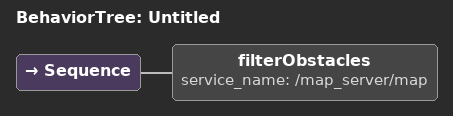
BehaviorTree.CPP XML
<root BTCPP_format="4">
  <BehaviorTree ID="Untitled">
  	<Sequence>
			<filterObstacles service_name="/map_server/map"/>
   	</Sequence>
  </BehaviorTree>
</root>
